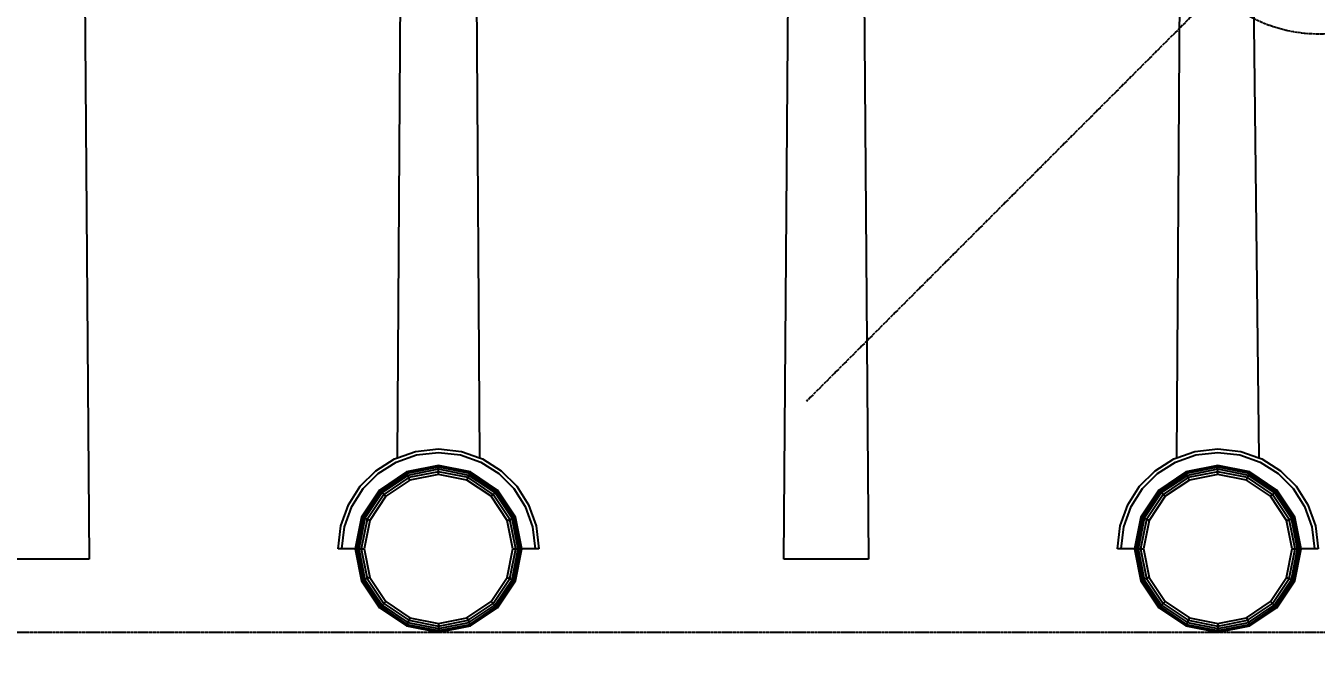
# Model space of a CAD drawing. Extents: x -202236 to 1002404, y -663931 to 1550022.
# Drawn here: x -71578 to -70710, y -330338 to -329913 of the extents above; entities that cross this region are included whole.
import ezdxf

# ---------------------------------------------------------------- set-up
doc = ezdxf.new("R2010")
doc.units = 0
doc.linetypes.add('99立面图例外参$0$99立面图例外参$0$$0$DOTE', pattern=[2.42, 2, -0.2, 0.02, -0.2])
doc.linetypes.add('DOTE', pattern=[2.42, 2, -0.2, 0.02, -0.2])
for name, color, linetype in [('99立面图例外参$0$99立面图例外参$0$$0$A-AXIS-DOTE', 14, '99立面图例外参$0$99立面图例外参$0$$0$DOTE'), ('99立面图例外参$0$99立面图例外参$0$$0$AS-COLN', 6, 'Continuous'), ('A-AXIS-DOTE', 14, 'DOTE'), ('DIM', 173, 'Continuous')]:
    doc.layers.add(name, color=color, linetype=linetype)
doc.styles.add('DHTEXT-1', font='ROMANS.shx', dxfattribs={"width": 0.7, "bigfont": 'CHINESE.shx'})
doc.dimstyles.new('ZN80', dxfattribs={"dimscale": 80, "dimtxt": 2.5, "dimasz": 1.5, "dimexe": 1, "dimexo": 2, "dimgap": 0.9, "dimtad": 1, "dimdec": 0, "dimdsep": 46, "dimtxsty": 'DHTEXT-1', "dimblk": 'ARCHTICK', "dimcen": 2.5, "dimclrd": 173, "dimclre": 173, "dimclrt": 7, "dimazin": 2, "dimtfac": 0.4, "dimtdec": 0, "dimtix": 1, "dimtmove": 2, "dimatfit": 3, "dimfxl": 0, "dimtolj": 1, "dimtzin": 0, "dimarcsym": 0})

# ---------------------------------------------------------------- blocks, each defined once
blk = doc.blocks.new('99立面图例外参$0$99立面图例外参$0$$0$dotee')
at = {"layer": '99立面图例外参$0$99立面图例外参$0$$0$A-AXIS-DOTE'}
for points in [[(433561.39, -2127753.22), (434268.49, -2128460.33)], [(434268.49, -2127753.22), (433561.39, -2128460.33)]]:
    blk.add_lwpolyline(points, dxfattribs=at)
blk.add_circle((433914.94, -2128106.78), 100, dxfattribs=at)
blk = doc.blocks.new('A$C4A4B1E4B')
at = {"color": 250}
for p, q in [((-116.48, 1056.56), (-105.9, 133.58)), ((-895.57, 452.58), (-892.59, 65.33)), ((-685.26, 133.58), (-683.04, 454.58)), ((-632.23, 455.52), (-630, 133.58)), ((-425.3, 65.33), (-422.27, 457.39)), ((-371.46, 452.58), (-368.48, 65.33)), ((-161.15, 133.58), (-158.93, 454.58)), ((-673.08, 137.94), (-657.63, 139.72)), ((-657.63, 139.72), (-642.19, 137.94)), ((-148.97, 137.94), (-133.52, 139.72)), ((-133.52, 139.72), (-118.08, 137.94)), ((-699.78, 124.9), (-687.26, 132.87)), ((-698.24, 122.98), (-686.18, 130.65)), ((-687.26, 132.87), (-685.26, 133.58)), ((-686.18, 130.65), (-672.52, 135.55)), ((-685.26, 133.58), (-673.08, 137.94)), ((-672.52, 135.55), (-657.63, 137.26)), ((-657.63, 137.26), (-642.75, 135.55)), ((-642.75, 135.55), (-629.08, 130.65)), ((-642.19, 137.94), (-630, 133.58)), ((-630, 133.58), (-628, 132.87)), ((-629.08, 130.65), (-617.02, 122.98)), ((-628, 132.87), (-615.49, 124.9)), ((-175.67, 124.9), (-163.15, 132.87)), ((-174.14, 122.98), (-162.08, 130.65)), ((-163.15, 132.87), (-161.15, 133.58)), ((-162.08, 130.65), (-148.41, 135.55)), ((-161.15, 133.58), (-148.97, 137.94)), ((-148.41, 135.55), (-133.52, 137.26)), ((-133.52, 137.26), (-118.64, 135.55)), ((-118.64, 135.55), (-104.97, 130.65)), ((-118.08, 137.94), (-105.9, 133.58)), ((-105.9, 133.58), (-103.89, 132.87)), ((-104.97, 130.65), (-92.91, 122.98)), ((-103.89, 132.87), (-91.38, 124.9)), ((-710.22, 114.46), (-699.78, 124.9)), ((-708.3, 112.92), (-698.24, 122.98)), ((-679.08, 124.09), (-697.26, 111.94)), ((-678.96, 123.82), (-697.05, 111.74)), ((-678.64, 123.04), (-696.45, 111.13)), ((-678.13, 121.81), (-695.51, 110.2)), ((-657.63, 128.36), (-679.08, 124.09)), ((-678.96, 123.82), (-679.08, 124.09)), ((-657.63, 128.06), (-678.96, 123.82)), ((-678.64, 123.04), (-678.96, 123.82)), ((-657.63, 127.21), (-678.64, 123.04)), ((-678.13, 121.81), (-678.64, 123.04)), ((-657.63, 125.89), (-678.13, 121.81)), ((-677.5, 120.27), (-678.13, 121.81)), ((-657.63, 124.23), (-677.5, 120.27)), ((-657.63, 122.38), (-676.79, 118.57)), ((-636.19, 124.09), (-657.63, 128.36)), ((-657.63, 128.06), (-657.63, 128.36)), ((-636.3, 123.82), (-657.63, 128.06)), ((-657.63, 127.21), (-657.63, 128.06)), ((-636.62, 123.04), (-657.63, 127.21)), ((-657.63, 125.89), (-657.63, 127.21)), ((-637.13, 121.81), (-657.63, 125.89)), ((-657.63, 124.23), (-657.63, 125.89)), ((-637.77, 120.27), (-657.63, 124.23)), ((-657.63, 122.38), (-657.63, 124.23)), ((-638.47, 118.57), (-657.63, 122.38)), ((-637.77, 120.27), (-637.13, 121.81)), ((-637.13, 121.81), (-636.62, 123.04)), ((-619.75, 110.2), (-637.13, 121.81)), ((-636.62, 123.04), (-636.3, 123.82)), ((-618.81, 111.13), (-636.62, 123.04)), ((-636.3, 123.82), (-636.19, 124.09)), ((-618.21, 111.74), (-636.3, 123.82)), ((-618.01, 111.94), (-636.19, 124.09)), ((-617.02, 122.98), (-606.96, 112.92)), ((-615.49, 124.9), (-605.04, 114.46)), ((-186.11, 114.46), (-175.67, 124.9)), ((-184.2, 112.92), (-174.14, 122.98)), ((-154.97, 124.09), (-173.15, 111.94)), ((-154.86, 123.82), (-172.94, 111.74)), ((-154.53, 123.04), (-172.34, 111.13)), ((-154.03, 121.81), (-171.41, 110.2)), ((-133.52, 128.36), (-154.97, 124.09)), ((-154.86, 123.82), (-154.97, 124.09)), ((-133.52, 128.06), (-154.86, 123.82)), ((-154.53, 123.04), (-154.86, 123.82)), ((-133.52, 127.21), (-154.53, 123.04)), ((-154.03, 121.81), (-154.53, 123.04)), ((-133.52, 125.89), (-154.03, 121.81)), ((-153.39, 120.27), (-154.03, 121.81)), ((-133.52, 124.23), (-153.39, 120.27)), ((-133.52, 122.38), (-152.68, 118.57)), ((-112.08, 124.09), (-133.52, 128.36)), ((-133.52, 128.06), (-133.52, 128.36)), ((-112.19, 123.82), (-133.52, 128.06)), ((-133.52, 127.21), (-133.52, 128.06)), ((-112.51, 123.04), (-133.52, 127.21)), ((-133.52, 125.89), (-133.52, 127.21)), ((-113.02, 121.81), (-133.52, 125.89)), ((-133.52, 124.23), (-133.52, 125.89)), ((-113.66, 120.27), (-133.52, 124.23)), ((-133.52, 122.38), (-133.52, 124.23)), ((-114.37, 118.57), (-133.52, 122.38)), ((-113.66, 120.27), (-113.02, 121.81)), ((-113.02, 121.81), (-112.51, 123.04)), ((-95.64, 110.2), (-113.02, 121.81)), ((-112.51, 123.04), (-112.19, 123.82)), ((-94.7, 111.13), (-112.51, 123.04)), ((-112.19, 123.82), (-112.08, 124.09)), ((-94.1, 111.74), (-112.19, 123.82)), ((-93.9, 111.94), (-112.08, 124.09)), ((-92.91, 122.98), (-82.85, 112.92)), ((-91.38, 124.9), (-80.93, 114.46)), ((-718.18, 101.95), (-710.22, 114.46)), ((-715.97, 100.85), (-708.3, 112.92)), ((-677.5, 120.27), (-694.34, 109.02)), ((-676.79, 118.57), (-693.03, 107.72)), ((-676.79, 118.57), (-677.5, 120.27)), ((-638.47, 118.57), (-637.77, 120.27)), ((-622.23, 107.72), (-638.47, 118.57)), ((-620.93, 109.02), (-637.77, 120.27)), ((-606.96, 112.92), (-599.29, 100.85)), ((-605.04, 114.46), (-597.08, 101.95)), ((-194.07, 101.95), (-186.11, 114.46)), ((-191.86, 100.85), (-184.2, 112.92)), ((-153.39, 120.27), (-170.23, 109.02)), ((-152.68, 118.57), (-168.92, 107.72)), ((-152.68, 118.57), (-153.39, 120.27)), ((-114.37, 118.57), (-113.66, 120.27)), ((-98.12, 107.72), (-114.37, 118.57)), ((-96.82, 109.02), (-113.66, 120.27)), ((-82.85, 112.92), (-75.18, 100.85)), ((-80.93, 114.46), (-72.97, 101.95)), ((-697.26, 111.94), (-709.4, 93.76)), ((-697.05, 111.74), (-709.13, 93.65)), ((-696.45, 111.13), (-708.35, 93.33)), ((-695.51, 110.2), (-707.13, 92.82)), ((-694.34, 109.02), (-705.59, 92.18)), ((-693.03, 107.72), (-703.88, 91.47)), ((-697.05, 111.74), (-697.26, 111.94)), ((-696.45, 111.13), (-697.05, 111.74)), ((-695.51, 110.2), (-696.45, 111.13)), ((-694.34, 109.02), (-695.51, 110.2)), ((-693.03, 107.72), (-694.34, 109.02)), ((-622.23, 107.72), (-620.93, 109.02)), ((-611.38, 91.47), (-622.23, 107.72)), ((-620.93, 109.02), (-619.75, 110.2)), ((-609.67, 92.18), (-620.93, 109.02)), ((-619.75, 110.2), (-618.81, 111.13)), ((-608.13, 92.82), (-619.75, 110.2)), ((-618.81, 111.13), (-618.21, 111.74)), ((-606.91, 93.33), (-618.81, 111.13)), ((-618.21, 111.74), (-618.01, 111.94)), ((-606.13, 93.65), (-618.21, 111.74)), ((-605.86, 93.76), (-618.01, 111.94)), ((-173.15, 111.94), (-185.3, 93.76)), ((-172.94, 111.74), (-185.03, 93.65)), ((-172.34, 111.13), (-184.24, 93.33)), ((-171.41, 110.2), (-183.02, 92.82)), ((-170.23, 109.02), (-181.48, 92.18)), ((-168.92, 107.72), (-179.77, 91.47)), ((-172.94, 111.74), (-173.15, 111.94)), ((-172.34, 111.13), (-172.94, 111.74)), ((-171.41, 110.2), (-172.34, 111.13)), ((-170.23, 109.02), (-171.41, 110.2)), ((-168.92, 107.72), (-170.23, 109.02)), ((-98.12, 107.72), (-96.82, 109.02)), ((-87.27, 91.47), (-98.12, 107.72)), ((-96.82, 109.02), (-95.64, 110.2)), ((-85.57, 92.18), (-96.82, 109.02)), ((-95.64, 110.2), (-94.7, 111.13)), ((-84.03, 92.82), (-95.64, 110.2)), ((-94.7, 111.13), (-94.1, 111.74)), ((-82.8, 93.33), (-94.7, 111.13)), ((-94.1, 111.74), (-93.9, 111.94)), ((-82.02, 93.65), (-94.1, 111.74)), ((-81.75, 93.76), (-93.9, 111.94)), ((-723.26, 87.76), (-718.18, 101.95)), ((-720.86, 87.18), (-715.97, 100.85)), ((-599.29, 100.85), (-594.4, 87.18)), ((-597.08, 101.95), (-592.01, 87.76)), ((-199.15, 87.76), (-194.07, 101.95)), ((-196.75, 87.18), (-191.86, 100.85)), ((-75.18, 100.85), (-70.29, 87.18)), ((-72.97, 101.95), (-67.9, 87.76)), ((-725.04, 72.32), (-723.26, 87.76)), ((-722.57, 72.32), (-720.86, 87.18)), ((-709.4, 93.76), (-713.67, 72.32)), ((-709.13, 93.65), (-713.38, 72.32)), ((-708.35, 93.33), (-712.53, 72.32)), ((-707.13, 92.82), (-711.21, 72.32)), ((-705.59, 92.18), (-709.54, 72.32)), ((-709.13, 93.65), (-709.4, 93.76)), ((-708.35, 93.33), (-709.13, 93.65)), ((-707.13, 92.82), (-708.35, 93.33)), ((-703.88, 91.47), (-707.69, 72.32)), ((-705.59, 92.18), (-707.13, 92.82)), ((-703.88, 91.47), (-705.59, 92.18)), ((-611.38, 91.47), (-609.67, 92.18)), ((-607.57, 72.32), (-611.38, 91.47)), ((-609.67, 92.18), (-608.13, 92.82)), ((-605.72, 72.32), (-609.67, 92.18)), ((-608.13, 92.82), (-606.91, 93.33)), ((-604.06, 72.32), (-608.13, 92.82)), ((-606.91, 93.33), (-606.13, 93.65)), ((-602.73, 72.32), (-606.91, 93.33)), ((-606.13, 93.65), (-605.86, 93.76)), ((-601.89, 72.32), (-606.13, 93.65)), ((-601.59, 72.32), (-605.86, 93.76)), ((-594.4, 87.18), (-592.69, 72.32)), ((-592.01, 87.76), (-590.22, 72.32)), ((-200.93, 72.32), (-199.15, 87.76)), ((-198.47, 72.32), (-196.75, 87.18)), ((-185.3, 93.76), (-189.56, 72.32)), ((-185.03, 93.65), (-189.27, 72.32)), ((-184.24, 93.33), (-188.42, 72.32)), ((-183.02, 92.82), (-187.1, 72.32)), ((-181.48, 92.18), (-185.43, 72.32)), ((-185.03, 93.65), (-185.3, 93.76)), ((-184.24, 93.33), (-185.03, 93.65)), ((-183.02, 92.82), (-184.24, 93.33)), ((-179.77, 91.47), (-183.58, 72.32)), ((-181.48, 92.18), (-183.02, 92.82)), ((-179.77, 91.47), (-181.48, 92.18)), ((-87.27, 91.47), (-85.57, 92.18)), ((-83.46, 72.32), (-87.27, 91.47)), ((-85.57, 92.18), (-84.03, 92.82)), ((-81.61, 72.32), (-85.57, 92.18)), ((-84.03, 92.82), (-82.8, 93.33)), ((-79.95, 72.32), (-84.03, 92.82)), ((-82.8, 93.33), (-82.02, 93.65)), ((-78.63, 72.32), (-82.8, 93.33)), ((-82.02, 93.65), (-81.75, 93.76)), ((-77.78, 72.32), (-82.02, 93.65)), ((-77.48, 72.32), (-81.75, 93.76)), ((-70.29, 87.18), (-68.58, 72.32)), ((-67.9, 87.76), (-66.12, 72.32)), ((-722.57, 72.32), (-725.04, 72.32)), ((-713.67, 72.32), (-722.57, 72.32)), ((-713.67, 72.32), (-709.4, 50.87)), ((-713.67, 72.32), (-713.38, 72.32)), ((-713.38, 72.32), (-709.13, 50.98)), ((-713.38, 72.32), (-712.53, 72.32)), ((-712.53, 72.32), (-708.35, 51.31)), ((-712.53, 72.32), (-711.21, 72.32)), ((-711.21, 72.32), (-707.13, 51.81)), ((-711.21, 72.32), (-709.54, 72.32)), ((-709.54, 72.32), (-705.59, 52.45)), ((-709.54, 72.32), (-707.69, 72.32)), ((-707.69, 72.32), (-703.88, 53.16)), ((-611.38, 53.16), (-607.57, 72.32)), ((-609.67, 52.45), (-605.72, 72.32)), ((-608.13, 51.81), (-604.06, 72.32)), ((-607.57, 72.32), (-605.72, 72.32)), ((-606.91, 51.31), (-602.73, 72.32)), ((-606.13, 50.98), (-601.89, 72.32)), ((-605.86, 50.87), (-601.59, 72.32)), ((-605.72, 72.32), (-604.06, 72.32)), ((-604.06, 72.32), (-602.73, 72.32)), ((-602.73, 72.32), (-601.89, 72.32)), ((-601.89, 72.32), (-601.59, 72.32)), ((-592.69, 72.32), (-601.59, 72.32)), ((-590.22, 72.32), (-592.69, 72.32)), ((-198.47, 72.32), (-200.93, 72.32)), ((-189.56, 72.32), (-198.47, 72.32)), ((-189.56, 72.32), (-185.3, 50.87)), ((-189.56, 72.32), (-189.27, 72.32)), ((-189.27, 72.32), (-185.03, 50.98)), ((-189.27, 72.32), (-188.42, 72.32)), ((-188.42, 72.32), (-184.24, 51.31)), ((-188.42, 72.32), (-187.1, 72.32)), ((-187.1, 72.32), (-183.02, 51.81)), ((-187.1, 72.32), (-185.43, 72.32)), ((-185.43, 72.32), (-181.48, 52.45)), ((-185.43, 72.32), (-183.58, 72.32)), ((-183.58, 72.32), (-179.77, 53.16)), ((-87.27, 53.16), (-83.46, 72.32)), ((-85.57, 52.45), (-81.61, 72.32)), ((-84.03, 51.81), (-79.95, 72.32)), ((-83.46, 72.32), (-81.61, 72.32)), ((-82.8, 51.31), (-78.63, 72.32)), ((-82.02, 50.98), (-77.78, 72.32)), ((-81.75, 50.87), (-77.48, 72.32)), ((-81.61, 72.32), (-79.95, 72.32)), ((-79.95, 72.32), (-78.63, 72.32)), ((-78.63, 72.32), (-77.78, 72.32)), ((-77.78, 72.32), (-77.48, 72.32)), ((-68.58, 72.32), (-77.48, 72.32)), ((-66.12, 72.32), (-68.58, 72.32)), ((-892.59, 65.33), (-949.41, 65.33)), ((-368.48, 65.33), (-425.3, 65.33)), ((-705.59, 52.45), (-707.13, 51.81)), ((-703.88, 53.16), (-705.59, 52.45)), ((-705.59, 52.45), (-694.34, 35.61)), ((-703.88, 53.16), (-693.03, 36.92)), ((-622.23, 36.92), (-611.38, 53.16)), ((-620.93, 35.61), (-609.67, 52.45)), ((-611.38, 53.16), (-609.67, 52.45)), ((-609.67, 52.45), (-608.13, 51.81)), ((-181.48, 52.45), (-183.02, 51.81)), ((-179.77, 53.16), (-181.48, 52.45)), ((-181.48, 52.45), (-170.23, 35.61)), ((-179.77, 53.16), (-168.92, 36.92)), ((-98.12, 36.92), (-87.27, 53.16)), ((-96.82, 35.61), (-85.57, 52.45)), ((-87.27, 53.16), (-85.57, 52.45)), ((-85.57, 52.45), (-84.03, 51.81)), ((-709.13, 50.98), (-709.4, 50.87)), ((-709.4, 50.87), (-697.26, 32.69)), ((-708.35, 51.31), (-709.13, 50.98)), ((-709.13, 50.98), (-697.05, 32.9)), ((-707.13, 51.81), (-708.35, 51.31)), ((-708.35, 51.31), (-696.45, 33.5)), ((-707.13, 51.81), (-695.51, 34.43)), ((-619.75, 34.43), (-608.13, 51.81)), ((-618.81, 33.5), (-606.91, 51.31)), ((-618.21, 32.9), (-606.13, 50.98)), ((-618.01, 32.69), (-605.86, 50.87)), ((-608.13, 51.81), (-606.91, 51.31)), ((-606.91, 51.31), (-606.13, 50.98)), ((-606.13, 50.98), (-605.86, 50.87)), ((-185.03, 50.98), (-185.3, 50.87)), ((-185.3, 50.87), (-173.15, 32.69)), ((-184.24, 51.31), (-185.03, 50.98)), ((-185.03, 50.98), (-172.94, 32.9)), ((-183.02, 51.81), (-184.24, 51.31)), ((-184.24, 51.31), (-172.34, 33.5)), ((-183.02, 51.81), (-171.41, 34.43)), ((-95.64, 34.43), (-84.03, 51.81)), ((-94.7, 33.5), (-82.8, 51.31)), ((-94.1, 32.9), (-82.02, 50.98)), ((-93.9, 32.69), (-81.75, 50.87)), ((-84.03, 51.81), (-82.8, 51.31)), ((-82.8, 51.31), (-82.02, 50.98)), ((-82.02, 50.98), (-81.75, 50.87)), ((-694.34, 35.61), (-695.51, 34.43)), ((-693.03, 36.92), (-694.34, 35.61)), ((-694.34, 35.61), (-677.5, 24.36)), ((-693.03, 36.92), (-676.79, 26.07)), ((-638.47, 26.07), (-622.23, 36.92)), ((-637.77, 24.36), (-620.93, 35.61)), ((-622.23, 36.92), (-620.93, 35.61)), ((-620.93, 35.61), (-619.75, 34.43)), ((-170.23, 35.61), (-171.41, 34.43)), ((-168.92, 36.92), (-170.23, 35.61)), ((-170.23, 35.61), (-153.39, 24.36)), ((-168.92, 36.92), (-152.68, 26.07)), ((-114.37, 26.07), (-98.12, 36.92)), ((-113.66, 24.36), (-96.82, 35.61)), ((-98.12, 36.92), (-96.82, 35.61)), ((-96.82, 35.61), (-95.64, 34.43)), ((-697.05, 32.9), (-697.26, 32.69)), ((-697.26, 32.69), (-679.08, 20.54)), ((-696.45, 33.5), (-697.05, 32.9)), ((-697.05, 32.9), (-678.96, 20.81)), ((-695.51, 34.43), (-696.45, 33.5)), ((-696.45, 33.5), (-678.64, 21.6)), ((-695.51, 34.43), (-678.13, 22.82)), ((-676.79, 26.07), (-677.5, 24.36)), ((-676.79, 26.07), (-657.63, 22.26)), ((-657.63, 22.26), (-638.47, 26.07)), ((-638.47, 26.07), (-637.77, 24.36)), ((-637.13, 22.82), (-619.75, 34.43)), ((-636.62, 21.6), (-618.81, 33.5)), ((-636.3, 20.81), (-618.21, 32.9)), ((-636.19, 20.54), (-618.01, 32.69)), ((-619.75, 34.43), (-618.81, 33.5)), ((-618.81, 33.5), (-618.21, 32.9)), ((-618.21, 32.9), (-618.01, 32.69)), ((-172.94, 32.9), (-173.15, 32.69)), ((-173.15, 32.69), (-154.97, 20.54)), ((-172.34, 33.5), (-172.94, 32.9)), ((-172.94, 32.9), (-154.86, 20.81)), ((-171.41, 34.43), (-172.34, 33.5)), ((-172.34, 33.5), (-154.53, 21.6)), ((-171.41, 34.43), (-154.03, 22.82)), ((-152.68, 26.07), (-153.39, 24.36)), ((-152.68, 26.07), (-133.52, 22.26)), ((-133.52, 22.26), (-114.37, 26.07)), ((-114.37, 26.07), (-113.66, 24.36)), ((-113.02, 22.82), (-95.64, 34.43)), ((-112.51, 21.6), (-94.7, 33.5)), ((-112.19, 20.81), (-94.1, 32.9)), ((-112.08, 20.54), (-93.9, 32.69)), ((-95.64, 34.43), (-94.7, 33.5)), ((-94.7, 33.5), (-94.1, 32.9)), ((-94.1, 32.9), (-93.9, 32.69)), ((-678.96, 20.81), (-679.08, 20.54)), ((-679.08, 20.54), (-657.63, 16.28)), ((-678.64, 21.6), (-678.96, 20.81)), ((-678.96, 20.81), (-657.63, 16.57)), ((-678.13, 22.82), (-678.64, 21.6)), ((-678.64, 21.6), (-657.63, 17.42)), ((-677.5, 24.36), (-678.13, 22.82)), ((-678.13, 22.82), (-657.63, 18.74)), ((-677.5, 24.36), (-657.63, 20.41)), ((-657.63, 20.41), (-637.77, 24.36)), ((-657.63, 18.74), (-637.13, 22.82)), ((-657.63, 22.26), (-657.63, 20.41)), ((-657.63, 17.42), (-636.62, 21.6)), ((-657.63, 16.57), (-636.3, 20.81)), ((-657.63, 16.28), (-636.19, 20.54)), ((-657.63, 20.41), (-657.63, 18.74)), ((-657.63, 18.74), (-657.63, 17.42)), ((-657.63, 17.42), (-657.63, 16.57)), ((-637.77, 24.36), (-637.13, 22.82)), ((-637.13, 22.82), (-636.62, 21.6)), ((-636.62, 21.6), (-636.3, 20.81)), ((-636.3, 20.81), (-636.19, 20.54)), ((-154.86, 20.81), (-154.97, 20.54)), ((-154.97, 20.54), (-133.52, 16.28)), ((-154.53, 21.6), (-154.86, 20.81)), ((-154.86, 20.81), (-133.52, 16.57)), ((-154.03, 22.82), (-154.53, 21.6)), ((-154.53, 21.6), (-133.52, 17.42)), ((-153.39, 24.36), (-154.03, 22.82)), ((-154.03, 22.82), (-133.52, 18.74)), ((-153.39, 24.36), (-133.52, 20.41)), ((-133.52, 20.41), (-113.66, 24.36)), ((-133.52, 18.74), (-113.02, 22.82)), ((-133.52, 22.26), (-133.52, 20.41)), ((-133.52, 17.42), (-112.51, 21.6)), ((-133.52, 16.57), (-112.19, 20.81)), ((-133.52, 16.28), (-112.08, 20.54)), ((-133.52, 20.41), (-133.52, 18.74)), ((-133.52, 18.74), (-133.52, 17.42)), ((-133.52, 17.42), (-133.52, 16.57)), ((-113.66, 24.36), (-113.02, 22.82)), ((-113.02, 22.82), (-112.51, 21.6)), ((-112.51, 21.6), (-112.19, 20.81)), ((-112.19, 20.81), (-112.08, 20.54)), ((-657.63, 16.57), (-657.63, 16.28)), ((-133.52, 16.57), (-133.52, 16.28))]:
    blk.add_line(p, q, dxfattribs=at)
blk = doc.blocks.new('_ArchTick')
at = {"color": 0, "linetype": 'ByBlock', "const_width": 0.4}
blk.add_lwpolyline([(-0.5, -0.5), (0.5, 0.5)], dxfattribs=at)
blk = doc.blocks.new('*D500')
at = {"layer": 'Defpoints', "color": 0, "ltscale": 800, "transparency": 16777216}
for p in [(-70708.15, -330320.5), (-69533.16, -330320.5), (-69533.16, -330883.91)]:
    blk.add_point(p, dxfattribs=at)
at = {"layer": 'DIM', "color": 173, "linetype": 'ByBlock', "lineweight": -2, "ltscale": 800, "transparency": 16777216}
for p, q in [((-70708.15, -330480.5), (-70708.15, -330963.91)), ((-69533.16, -330480.5), (-69533.16, -330963.91)), ((-70708.15, -330883.91), (-69533.16, -330883.91))]:
    blk.add_line(p, q, dxfattribs=at)
at = {"layer": 'DIM', "color": 173, "lineweight": -2, "ltscale": 800, "transparency": 16777216, "xscale": 120, "yscale": 120, "zscale": 120, "rotation": 180}
blk.add_blockref('_ArchTick', (-70708.15, -330883.91), dxfattribs=at)
at = {"layer": 'DIM', "color": 173, "lineweight": -2, "ltscale": 800, "transparency": 16777216, "xscale": 120, "yscale": 120, "zscale": 120}
blk.add_blockref('_ArchTick', (-69533.16, -330883.91), dxfattribs=at)
at = {"layer": 'DIM', "color": 7, "ltscale": 800, "transparency": 16777216, "insert": (-70120.65, -330711.91), "char_height": 200, "attachment_point": 5, "style": 'DHTEXT-1'}
blk.add_mtext('\\A1;1175', dxfattribs=at)

msp = doc.modelspace()

# ---------------------------------------------------------------- linework, layer by layer
at = {"layer": 'A-AXIS-DOTE'}
msp.add_line((-75697.43, -330320.5), (-50656.43, -330320.5), dxfattribs=at)

# ---------------------------------------------------------------- block references
msp.add_blockref('A$C4A4B1E4B', (-70642.71, -330336.78))
at = {"layer": '99立面图例外参$0$99立面图例外参$0$$0$AS-COLN', "color": 4, "xscale": -0.9750000000000001, "yscale": 0.9750000000000001, "zscale": 0.9750000000000001}
msp.add_blockref('99立面图例外参$0$99立面图例外参$0$$0$dotee', (352358.84, 1745083.6), dxfattribs=at)

# ---------------------------------------------------------------- dimensions: what is measured, and where the dimension line sits
at = {"layer": 'DIM', "ltscale": 800}
dim = msp.add_linear_dim(base=(-69533.16, -330883.91), p1=(-70708.15, -330320.5), p2=(-69533.16, -330320.5), dimstyle='ZN80', dxfattribs=at)
dim.commit()
dim.dimension.update_dxf_attribs({"geometry": '*D500', "text_midpoint": (-70120.65, -330711.91)})

doc.saveas('drawing.dxf')
